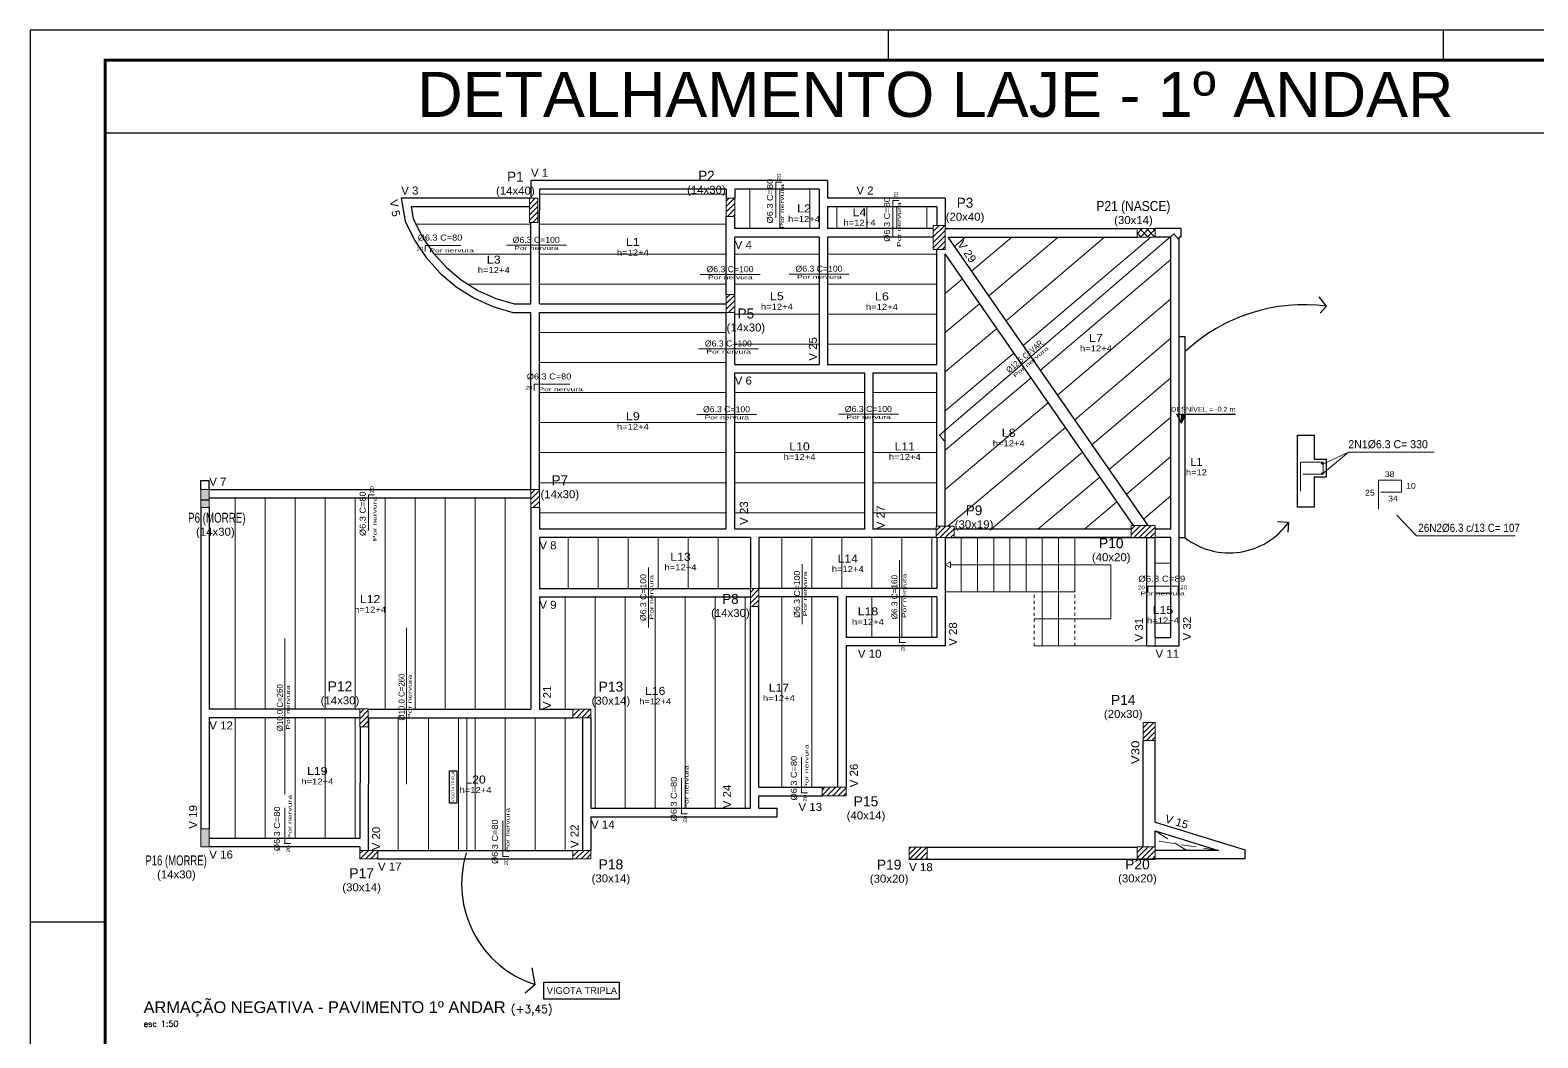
# Model space of a CAD drawing. Header units: millimetres. Extents: x 480 to 1615, y -207 to 251.
# Drawn here: x 770 to 820.3, y -118.7 to -85.1 of the extents above; entities that cross this region are included whole.
import ezdxf
from ezdxf.enums import TextEntityAlignment as Align

# ---------------------------------------------------------------- set-up
doc = ezdxf.new("R2010")
doc.units = ezdxf.units.MM
doc.linetypes.add('CYPE_PUNTO', pattern=[0.075, 0, -0.075])
doc.linetypes.add('TRAZO_HUECO', pattern=[0.75, 0.5, -0.25])
for name, color, linetype, lineweight in [('ARM_LONGITUDINAL_Ø10', 33, 'Continuous', 9), ('ARM_LONGITUDINAL_Ø12_5', 34, 'Continuous', 9), ('ARM_LONGITUDINAL_Ø6_3', 31, 'Continuous', 9), ('ELE_COT_TEXTOS_COMPRIMENTO_PROJETADO', 8, 'Continuous', 0), ('ESC_CONTORNO_DA_ESCADA', 3, 'Continuous', 0), ('ESC_DEGRAU', 2, 'Continuous', 0), ('ESC_GEOMETRIA_APOIO', 2, 'Continuous', 0), ('ESC_LINHA_CENTRAL', 9, 'Continuous', 0), ('ESC_LINHA_DE_INTERRUPCAO_DOS_TRAMOS', 8, 'CYPE_PUNTO', 0), ('ESC_TEXTO_ARMADURA_LONGITUDINAL', 3, 'Continuous', 9), ('LJ_NERV_PRE', 7, 'Continuous', 9), ('LJ_SIMB_ABER', 7, 'Continuous', 9), ('PA_NUM_ALTUR', 7, 'Continuous', 9), ('PILAR_CONCRETO', 2, 'Continuous', 20), ('PILAR_DIM', 4, 'Continuous', 15), ('PILAR_REF', 3, 'Continuous', 15), ('VIG_REF_VIGAS', 3, 'Continuous', 9)]:
    doc.layers.add(name, color=color, linetype=linetype, lineweight=lineweight)
for name, color, linetype in [('ARQ-FOLHA', 7, 'Continuous'), ('ARQ-TEXTO4', 1, 'Continuous'), ('COTA CYPE', 31, 'Continuous')]:
    doc.layers.add(name, color=color, linetype=linetype)
doc.styles.add('CYPETXT', font='arial.ttf', dxfattribs={"height": 0.2})
doc.styles.add('ROMANS', font='romans.shx')
doc.styles.get("Standard").update_dxf_attribs({"font": 'arial.ttf'})
doc.styles.add('TQS_ARIAL', font='arial.ttf')
pattern_1 = [(45, (6.35752, -178.32958), (-0.089802561, 0.089802561), [])]

# ---------------------------------------------------------------- blocks, each defined once
blk = doc.blocks.new('FOLHA A1')
at = {"layer": 'ARQ-FOLHA'}
for p, q in [((841, 0), (0, 0)), ((0, 0), (0, -594)), ((286, -10), (286, 0)), ((471, -10), (471, 0)), ((0, -297), (25, -297))]:
    blk.add_line(p, q, dxfattribs=at)
at = {"layer": 'ARQ-FOLHA', "const_width": 1}
blk.add_lwpolyline([(25, -10), (25, -584), (831, -584), (831, -10), (25, -10)], dxfattribs=at)

msp = doc.modelspace()

# ---------------------------------------------------------------- hatches: boundary and pattern name
h = msp.add_hatch()
h.set_pattern_fill('ANSI31', color=256, scale=0.04)
h.set_pattern_definition(pattern_1)
h.paths.add_polyline_path([(800.834, -101.65), (800.234, -101.65), (800.234, -102.03), (800.834, -102.03)])
h.paths.add_polyline_path([(806.734, -101.63), (806.734, -102.03), (807.534, -102.03), (807.534, -101.63)])
h.paths.add_polyline_path([(800.534, -91.63), (800.134, -91.63), (800.134, -92.43), (800.534, -92.43)])
h.paths.add_polyline_path([(793.524, -90.73), (793.244, -90.73), (793.244, -91.33), (793.524, -91.33)])
h.paths.add_polyline_path([(793.524, -93.93), (793.244, -93.93), (793.244, -94.53), (793.524, -94.53)])
h.paths.add_polyline_path([(786.964, -90.73), (786.684, -90.73), (786.684, -91.53), (786.964, -91.53)])
h = msp.add_hatch()
h.set_pattern_fill('ANGLE', color=256)
h.set_pattern_definition([(0, (11.0764, -177.613), (0, 6.985), [5.08, -1.905]), (90, (11.0764, -177.613), (-6.985, 4e-16), [5.08, -1.905])])
h.paths.add_polyline_path([(776.014, -100.43), (775.734, -100.43), (775.734, -101.03), (776.014, -101.03)])
h.paths.add_polyline_path([(776.014, -111.73), (775.734, -111.73), (775.734, -112.33), (776.014, -112.33)])
h = msp.add_hatch(color=256)
h.dxf.hatch_style = 1
h.paths.add_polyline_path([(776.014, -100.43), (775.734, -100.43), (775.734, -101.03), (776.014, -101.03)])
h.paths.add_polyline_path([(775.734, -112.33), (776.014, -112.33), (776.014, -111.73), (775.734, -111.73)])
h = msp.add_hatch()
h.set_pattern_fill('ANSI31', color=256, scale=0.04)
h.set_pattern_definition(pattern_1)
h.paths.add_polyline_path([(787.014, -100.43), (786.734, -100.43), (786.734, -101.03), (787.014, -101.03)])
h.paths.add_polyline_path([(781.314, -107.74), (781.034, -107.74), (781.034, -108.34), (781.314, -108.34)])
h.paths.add_polyline_path([(781.034, -112.45), (781.034, -112.73), (781.634, -112.73), (781.634, -112.45)])
h.paths.add_polyline_path([(788.734, -112.73), (788.734, -112.45), (788.134, -112.45), (788.134, -112.73)])
h = msp.add_hatch()
h.set_pattern_fill('ANSI31', color=256, scale=0.04)
h.set_pattern_definition(pattern_1)
h.paths.add_polyline_path([(788.134, -107.75), (788.134, -108.03), (788.734, -108.03), (788.734, -107.75)])
h.paths.add_polyline_path([(794.044, -104.33), (794.324, -104.33), (794.324, -103.73), (794.044, -103.73)])
h.paths.add_polyline_path([(797.234, -110.63), (797.234, -110.35), (796.434, -110.35), (796.434, -110.63)])
h.paths.add_polyline_path([(799.334, -112.34), (799.334, -112.74), (799.934, -112.74), (799.934, -112.34)])
h.paths.add_polyline_path([(806.934, -112.33), (806.934, -112.73), (807.534, -112.73), (807.534, -112.33)])
h.paths.add_polyline_path([(807.534, -108.192), (807.134, -108.192), (807.134, -108.792), (807.534, -108.792)])
at = {"layer": 'COTA CYPE'}
h = msp.add_hatch(dxfattribs=at)
h.set_pattern_fill('ANSI37', color=256, scale=0.05)
h.set_pattern_definition([(45, (6.35752, -178.32958), (-0.1122532, 0.1122532), []), (135, (6.35752, -178.32958), (-0.1122532, -0.1122532), [])])
h.paths.add_polyline_path([(806.934, -91.74), (806.934, -92.02), (807.534, -92.02), (807.534, -91.74)])
h = msp.add_hatch(color=256, dxfattribs=at)
h.dxf.hatch_style = 1
h.paths.add_polyline_path([(808.542, -97.949), (808.542, -97.918), (808.408, -97.918), (808.408, -98.218)])

# ---------------------------------------------------------------- linework, layer by layer
for p, q in [((772.545, -88.552), (835.645, -88.552)), ((786.734, -90.14), (786.734, -90.73)), ((793.384, -90.14), (786.734, -90.14)), ((787.014, -90.42), (787.014, -91.13)), ((793.244, -90.42), (787.014, -90.42)), ((793.244, -90.42), (793.244, -90.73)), ((796.614, -90.14), (793.384, -90.14)), ((793.524, -90.42), (793.524, -90.73)), ((796.334, -90.42), (793.524, -90.42)), ((796.334, -90.42), (796.334, -90.87)), ((796.614, -90.14), (796.614, -90.73)), ((786.684, -90.73), (782.411, -90.73)), ((782.411, -90.73), (782.54, -91.495)), ((796.334, -90.87), (796.334, -91.74)), ((800.534, -90.73), (796.614, -90.73)), ((800.534, -90.73), (800.534, -91.63)), ((786.684, -91.01), (782.742, -91.01)), ((782.742, -91.01), (782.809, -91.407)), ((782.809, -91.407), (783.095, -91.988)), ((787.014, -94.25), (787.014, -91.13)), ((793.244, -91.88), (793.244, -91.33)), ((793.524, -91.74), (793.524, -91.33)), ((800.254, -91.01), (796.614, -91.01)), ((796.614, -91.01), (796.614, -91.74)), ((800.254, -91.01), (800.254, -91.63)), ((782.54, -91.495), (782.852, -92.129)), ((786.734, -94.25), (786.734, -91.53)), ((793.244, -93.93), (793.244, -91.88)), ((796.334, -91.74), (793.524, -91.74)), ((800.134, -91.74), (796.614, -91.74)), ((800.534, -91.74), (806.934, -91.74)), ((808.394, -91.74), (807.534, -91.74)), ((808.394, -91.74), (808.394, -92.02)), ((782.852, -92.129), (783.243, -92.706)), ((783.095, -91.988), (783.464, -92.533)), ((796.334, -92.02), (793.524, -92.02)), ((793.524, -93.93), (793.524, -92.02)), ((796.334, -92.02), (796.334, -96.26)), ((796.614, -92.02), (796.614, -96.26)), ((800.134, -92.02), (796.614, -92.02)), ((800.254, -96.26), (800.254, -92.43)), ((800.631, -92.02), (806.934, -92.02)), ((807.297, -101.63), (800.631, -92.02)), ((808.054, -92.02), (807.534, -92.02)), ((808.054, -101.75), (808.054, -92.02)), ((808.334, -95.34), (808.334, -92.02)), ((808.394, -92.02), (808.334, -92.02)), ((783.243, -92.706), (783.709, -93.224)), ((783.464, -92.533), (783.905, -93.022)), ((800.534, -96.4), (800.534, -92.583)), ((806.81, -101.63), (800.534, -92.583)), ((783.709, -93.224), (784.242, -93.673)), ((783.905, -93.022), (784.408, -93.446)), ((784.408, -93.446), (784.965, -93.798)), ((784.242, -93.673), (784.831, -94.045)), ((784.965, -93.798), (785.564, -94.069)), ((784.831, -94.045), (785.466, -94.332)), ((785.466, -94.332), (786.134, -94.53)), ((785.564, -94.069), (786.175, -94.25)), ((786.175, -94.25), (786.734, -94.25)), ((787.014, -94.25), (793.244, -94.25)), ((786.134, -94.53), (786.734, -94.53)), ((786.734, -100.43), (786.734, -94.53)), ((787.014, -100.43), (787.014, -94.53)), ((787.014, -94.53), (793.244, -94.53)), ((793.244, -101.75), (793.244, -94.53)), ((793.524, -96.26), (793.524, -94.53)), ((808.533, -95.341), (808.334, -95.341)), ((808.334, -102.04), (808.334, -95.342)), ((808.533, -102.041), (808.533, -95.341)), ((793.524, -96.26), (796.334, -96.26)), ((796.614, -96.26), (797.984, -96.26)), ((797.984, -96.26), (800.254, -96.26)), ((800.534, -101.65), (800.534, -96.4)), ((793.524, -101.75), (793.524, -96.54)), ((793.524, -96.54), (796.474, -96.54)), ((796.474, -96.54), (797.844, -96.54)), ((797.844, -96.54), (797.844, -101.75)), ((798.124, -96.54), (798.124, -101.75)), ((798.124, -96.54), (800.254, -96.54)), ((800.254, -101.65), (800.254, -96.54)), ((775.734, -100.43), (775.734, -100.132)), ((775.734, -100.132), (776.014, -100.132)), ((776.014, -100.43), (776.014, -100.132)), ((776.014, -100.43), (786.734, -100.43)), ((776.014, -100.71), (786.734, -100.71)), ((775.734, -101.03), (775.734, -111.73)), ((776.014, -101.03), (776.014, -107.75)), ((786.734, -101.03), (786.734, -107.75)), ((787.014, -101.03), (787.014, -101.75)), ((793.244, -101.75), (787.014, -101.75)), ((797.844, -101.75), (793.524, -101.75)), ((800.234, -101.75), (798.124, -101.75)), ((806.734, -101.75), (800.834, -101.75)), ((808.054, -101.75), (807.534, -101.75)), ((787.014, -102.03), (787.014, -103.73)), ((793.384, -102.03), (787.014, -102.03)), ((794.044, -102.03), (793.384, -102.03)), ((794.044, -102.03), (794.044, -103.73)), ((800.234, -102.03), (794.324, -102.03)), ((794.324, -102.03), (794.324, -103.73)), ((800.254, -102.03), (800.254, -103.73)), ((800.534, -102.03), (800.534, -103.87)), ((806.734, -102.03), (800.834, -102.03)), ((807.254, -105.64), (807.254, -102.03)), ((807.534, -105.36), (807.534, -102.03)), ((808.054, -102.03), (807.534, -102.03)), ((808.054, -105.36), (808.054, -102.03)), ((808.533, -102.041), (808.334, -102.041)), ((808.334, -105.64), (808.334, -102.042)), ((787.014, -103.73), (794.044, -103.73)), ((800.254, -103.73), (794.324, -103.73)), ((800.534, -103.87), (800.534, -105.64)), ((787.014, -104.01), (787.014, -107.75)), ((787.014, -104.01), (794.044, -104.01)), ((794.044, -110.49), (794.044, -104.33)), ((796.954, -104.01), (794.324, -104.01)), ((794.324, -110.35), (794.324, -104.33)), ((796.954, -104.01), (796.954, -110.35)), ((800.254, -104.01), (797.234, -104.01)), ((797.234, -104.01), (797.234, -105.36)), ((800.254, -104.01), (800.254, -105.36)), ((800.254, -105.36), (797.234, -105.36)), ((807.534, -105.36), (808.054, -105.36)), ((797.234, -105.64), (797.234, -110.35)), ((800.534, -105.64), (797.234, -105.64)), ((807.254, -105.64), (808.334, -105.64)), ((781.034, -107.75), (776.014, -107.75)), ((781.314, -107.75), (786.734, -107.75)), ((787.014, -107.75), (788.134, -107.75)), ((776.014, -108.03), (776.014, -111.73)), ((781.034, -108.03), (776.014, -108.03)), ((781.044, -108.34), (781.035, -112.05)), ((781.325, -108.03), (781.314, -112.45)), ((781.325, -108.03), (788.134, -108.03)), ((788.454, -108.03), (788.454, -112.45)), ((788.734, -108.03), (788.734, -111.05)), ((807.134, -112.33), (807.134, -108.792)), ((807.534, -111.512), (807.534, -108.792)), ((794.044, -111.05), (794.044, -110.49)), ((794.324, -110.35), (796.434, -110.35)), ((794.324, -110.63), (796.434, -110.63)), ((794.324, -111.05), (794.324, -110.63)), ((788.734, -111.05), (794.044, -111.05)), ((788.734, -111.33), (788.734, -112.45)), ((788.734, -111.33), (794.184, -111.33)), ((794.184, -111.33), (794.934, -111.33)), ((794.324, -111.05), (794.934, -111.05)), ((794.934, -111.33), (794.934, -111.05)), ((807.534, -111.512), (810.537, -112.431)), ((807.534, -112.33), (807.534, -111.805)), ((807.534, -111.805), (809.643, -112.45)), ((781.035, -112.05), (776.014, -112.05)), ((781.034, -112.33), (776.014, -112.33)), ((781.034, -112.33), (781.034, -112.45)), ((781.634, -112.45), (788.134, -112.45)), ((806.934, -112.35), (799.934, -112.35)), ((809.643, -112.45), (807.534, -112.45)), ((810.534, -112.73), (810.537, -112.431)), ((781.634, -112.73), (788.134, -112.73)), ((799.334, -112.75), (799.334, -112.74)), ((807.534, -112.75), (799.334, -112.75)), ((807.534, -112.75), (807.534, -112.73)), ((810.534, -112.73), (807.534, -112.73))]:
    msp.add_line(p, q)
msp.add_lwpolyline([(812.833, -100.023), (812.833, -101.023), (812.273, -101.023), (812.273, -98.623), (812.833, -98.623), (812.833, -99.423), (813.233, -99.423), (813.233, -100.023)], close=True)
msp.add_lwpolyline([(812.833, -98.623), (812.833, -99.423)])
at = {"layer": 'ARM_LONGITUDINAL_Ø10'}
for p, q in [((778.529, -110.594), (778.529, -105.394)), ((782.584, -110.24), (782.584, -105.04))]:
    msp.add_line(p, q, dxfattribs=at)
at = {"layer": 'ARM_LONGITUDINAL_Ø12_5'}
msp.add_lwpolyline([(800.5, -98.808), (800.343, -98.624), (808.158, -91.911), (808.315, -92.094)], dxfattribs=at)
at = {"layer": 'ARM_LONGITUDINAL_Ø6_3'}
for p, q in [((785.914, -92.291), (787.913, -92.291)), ((792.373, -93.267), (794.372, -93.267)), ((795.338, -93.252), (797.338, -93.252)), ((792.317, -95.743), (794.316, -95.743)), ((792.256, -97.932), (794.255, -97.932)), ((796.983, -97.924), (798.982, -97.924)), ((795.775, -104.914), (795.775, -102.915)), ((790.652, -105.023), (790.652, -103.024)), ((807.285, -103.644), (808.299, -103.644)), ((807.285, -103.644), (807.285, -103.844)), ((808.299, -103.644), (808.299, -103.844))]:
    msp.add_line(p, q, dxfattribs=at)
for points in [[(795.095, -90.196), (794.895, -90.196), (794.895, -91.383)], [(798.994, -90.806), (798.794, -90.806), (798.794, -91.993)], [(783.212, -92.499), (783.212, -92.299), (784.399, -92.299)], [(786.845, -97.126), (786.845, -96.926), (788.032, -96.926)], [(812.373, -100.484), (812.373, -99.523), (813.133, -99.523), (813.133, -99.923), (812.454, -99.923)], [(814.978, -101.082), (814.978, -100.121), (815.738, -100.121), (815.738, -100.521), (815.058, -100.521)], [(781.524, -100.609), (781.324, -100.609), (781.324, -101.795)], [(799.214, -105.524), (799.014, -105.524), (799.014, -102.781)], [(795.954, -110.537), (795.754, -110.537), (795.754, -109.35)], [(791.955, -111.232), (791.755, -111.232), (791.755, -110.045)], [(778.732, -112.223), (778.532, -112.223), (778.532, -111.037)], [(785.993, -112.654), (785.793, -112.654), (785.793, -111.467)]]:
    msp.add_lwpolyline(points, dxfattribs=at)
at = {"layer": 'COTA CYPE'}
for p, q in [((813.244, -94.318), (813.001, -94.007)), ((813.244, -94.318), (813.038, -94.55)), ((808.408, -98.218), (808.258, -97.918)), ((808.258, -97.918), (810.207, -97.918)), ((808.408, -98.218), (808.558, -97.918)), ((808.408, -98.218), (808.408, -97.918)), ((811.973, -101.527), (811.608, -101.507)), ((811.973, -101.527), (811.956, -101.851)), ((786.872, -116.923), (786.776, -116.358)), ((786.872, -116.923), (786.536, -117.208))]:
    msp.add_line(p, q, dxfattribs=at)
for points in [[(784.015, -110.879), (784.015, -109.799), (784.259, -109.799), (784.259, -110.879)], [(787.168, -116.842), (789.676, -116.842), (789.676, -117.407), (787.168, -117.407)]]:
    msp.add_lwpolyline(points, close=True, dxfattribs=at)
for centre in [(813.103, -99.553), (813.108, -99.899)]:
    msp.add_circle(centre, 0.024, dxfattribs=at)
for centre, radius, start, end in [((812.513, -100.131), 5.859, 82.8312, 132.7847), ((810.005, -100.124), 2.417, 232.4908, 324.5097), ((787.939, -113.572), 3.517, 162.8995, 252.3357)]:
    msp.add_arc(centre, radius, start, end, dxfattribs=at)
at = {"layer": 'ELE_COT_TEXTOS_COMPRIMENTO_PROJETADO'}
for p, q in [((813.972, -99.191), (813.103, -99.593)), ((813.972, -99.191), (813.108, -99.902)), ((813.972, -99.191), (816.834, -99.191)), ((816.24, -101.976), (815.59, -101.282)), ((816.24, -101.976), (819.531, -101.976))]:
    msp.add_line(p, q, dxfattribs=at)
at = {"layer": 'ESC_CONTORNO_DA_ESCADA'}
for p, q in [((804.854, -103.834), (800.534, -103.834)), ((803.504, -103.834), (804.854, -103.834)), ((803.504, -105.634), (804.854, -105.634))]:
    msp.add_line(p, q, dxfattribs=at)
for points in [[(807.254, -102.034), (804.854, -102.034), (800.534, -102.034)], [(807.534, -103.834), (807.534, -102.034), (807.254, -102.034)], [(804.854, -105.634), (807.254, -105.634), (807.534, -105.634), (807.534, -103.834)]]:
    msp.add_lwpolyline(points, dxfattribs=at)
at = {"layer": 'ESC_DEGRAU', "linetype": 'CYPE_PUNTO'}
for p, q in [((800.534, -102.034), (800.534, -103.834)), ((804.854, -105.634), (804.854, -103.834))]:
    msp.add_line(p, q, dxfattribs=at)
at = {"layer": 'ESC_DEGRAU'}
for p, q in [((801.074, -102.034), (801.074, -103.834)), ((801.614, -102.034), (801.614, -103.834)), ((802.154, -102.034), (802.154, -103.834)), ((802.694, -102.034), (802.694, -103.834)), ((803.234, -102.034), (803.234, -103.834)), ((803.774, -102.034), (803.774, -103.834)), ((804.314, -102.034), (804.314, -103.834)), ((804.854, -102.034), (804.854, -103.834)), ((803.774, -105.634), (803.774, -103.834)), ((804.314, -105.634), (804.314, -103.834))]:
    msp.add_line(p, q, dxfattribs=at)
at = {"layer": 'ESC_GEOMETRIA_APOIO'}
for p, q in [((807.254, -103.834), (807.254, -102.034)), ((807.254, -105.634), (807.254, -103.834))]:
    msp.add_line(p, q, dxfattribs=at)
at = {"layer": 'ESC_LINHA_CENTRAL'}
msp.add_lwpolyline([(800.714, -103.024), (800.534, -102.934), (800.714, -102.844), (800.714, -103.024)], close=True, dxfattribs=at)
msp.add_lwpolyline([(803.504, -104.734), (804.854, -104.734), (806.054, -104.734), (806.054, -103.834), (806.054, -102.934), (804.854, -102.934), (800.714, -102.934)], dxfattribs=at)
at = {"layer": 'ESC_LINHA_DE_INTERRUPCAO_DOS_TRAMOS'}
msp.add_line((803.504, -105.634), (803.504, -103.834), dxfattribs=at)
at = {"layer": 'LJ_NERV_PRE'}
for p, q in [((794.032, -91.74), (794.032, -90.42)), ((795.032, -91.74), (795.032, -90.42)), ((796.032, -91.74), (796.032, -90.42)), ((787.014, -90.586), (793.244, -90.586)), ((796.93, -91.74), (796.93, -91.01)), ((797.93, -91.74), (797.93, -91.01)), ((798.93, -91.74), (798.93, -91.01)), ((799.93, -91.74), (799.93, -91.01)), ((782.897, -91.586), (786.734, -91.586)), ((787.014, -91.586), (793.244, -91.586)), ((800.846, -92.331), (801.212, -92.02)), ((801.419, -93.157), (802.756, -92.02)), ((801.992, -93.982), (804.3, -92.02)), ((802.564, -94.808), (805.844, -92.02)), ((803.137, -95.633), (807.388, -92.02)), ((783.512, -92.586), (786.734, -92.586)), ((787.014, -92.586), (793.244, -92.586)), ((793.524, -92.586), (796.334, -92.586)), ((796.614, -92.586), (800.254, -92.586)), ((803.71, -96.459), (808.054, -92.766)), ((800.534, -93.897), (801.11, -93.414)), ((784.629, -93.586), (786.734, -93.586)), ((787.014, -93.586), (793.244, -93.586)), ((793.524, -93.586), (796.334, -93.586)), ((796.614, -93.586), (800.254, -93.586)), ((800.534, -95.203), (801.683, -94.239)), ((804.283, -97.285), (808.054, -94.079)), ((793.524, -94.586), (796.334, -94.586)), ((796.614, -94.586), (800.254, -94.586)), ((787.014, -95.202), (793.244, -95.202)), ((800.534, -96.508), (802.255, -95.064)), ((804.855, -98.11), (808.054, -95.391)), ((793.524, -95.586), (796.334, -95.586)), ((796.614, -95.586), (800.254, -95.586)), ((800.534, -97.814), (802.828, -95.889)), ((787.014, -96.202), (793.244, -96.202)), ((800.534, -99.119), (803.4, -96.714)), ((805.428, -98.936), (808.054, -96.704)), ((787.014, -97.202), (793.244, -97.202)), ((793.524, -97.202), (797.844, -97.202)), ((798.124, -97.202), (800.254, -97.202)), ((800.534, -100.425), (803.972, -97.539)), ((787.014, -98.202), (793.244, -98.202)), ((793.524, -98.202), (797.844, -98.202)), ((798.124, -98.202), (800.254, -98.202)), ((800.63, -101.65), (804.545, -98.364)), ((806.001, -99.762), (808.054, -98.016)), ((787.014, -99.202), (793.244, -99.202)), ((793.524, -99.202), (797.844, -99.202)), ((798.124, -99.202), (800.254, -99.202)), ((802.066, -101.75), (805.117, -99.189)), ((806.574, -100.587), (808.054, -99.329)), ((787.014, -100.202), (793.244, -100.202)), ((793.524, -100.202), (797.844, -100.202)), ((798.124, -100.202), (800.254, -100.202)), ((803.622, -101.75), (805.69, -100.015)), ((776.874, -107.75), (776.874, -100.71)), ((777.874, -107.75), (777.874, -100.71)), ((778.874, -107.75), (778.874, -100.71)), ((779.874, -107.75), (779.874, -100.71)), ((780.874, -107.75), (780.874, -100.71)), ((781.874, -107.75), (781.874, -100.71)), ((782.874, -107.75), (782.874, -100.71)), ((783.874, -107.75), (783.874, -100.71)), ((784.874, -107.75), (784.874, -100.71)), ((785.874, -107.75), (785.874, -100.71)), ((805.177, -101.75), (806.262, -100.84)), ((807.146, -101.413), (808.054, -100.641)), ((787.014, -101.202), (793.244, -101.202)), ((793.524, -101.202), (797.844, -101.202)), ((798.124, -101.202), (800.254, -101.202)), ((787.976, -103.73), (787.976, -102.03)), ((788.976, -103.73), (788.976, -102.03)), ((789.976, -103.73), (789.976, -102.03)), ((790.976, -103.73), (790.976, -102.03)), ((791.976, -103.73), (791.976, -102.03)), ((792.976, -103.73), (792.976, -102.03)), ((795.094, -103.73), (795.094, -102.03)), ((796.094, -103.73), (796.094, -102.03)), ((797.094, -103.73), (797.094, -102.03)), ((798.094, -103.73), (798.094, -102.03)), ((799.094, -103.73), (799.094, -102.03)), ((800.094, -103.73), (800.094, -102.03)), ((807.534, -102.88), (808.054, -102.88)), ((807.534, -103.88), (808.054, -103.88)), ((787.874, -107.75), (787.874, -104.01)), ((788.874, -111.05), (788.874, -104.01)), ((789.874, -111.05), (789.874, -104.01)), ((790.874, -111.05), (790.874, -104.01)), ((791.874, -111.05), (791.874, -104.01)), ((792.874, -111.05), (792.874, -104.01)), ((793.874, -111.05), (793.874, -104.01)), ((795.094, -110.35), (795.094, -104.01)), ((796.094, -110.35), (796.094, -104.01)), ((798.094, -105.36), (798.094, -104.01)), ((799.094, -105.36), (799.094, -104.01)), ((800.094, -105.36), (800.094, -104.01)), ((807.534, -104.88), (808.054, -104.88)), ((776.874, -112.05), (776.874, -108.03)), ((777.874, -112.05), (777.874, -108.03)), ((778.874, -112.05), (778.874, -108.03)), ((779.874, -112.05), (779.874, -108.03)), ((780.874, -112.05), (780.874, -108.03)), ((782.314, -112.45), (782.314, -108.03)), ((783.314, -112.45), (783.314, -108.03)), ((784.314, -112.45), (784.314, -108.03)), ((784.594, -112.45), (784.594, -108.03)), ((784.874, -108.03), (784.874, -112.45)), ((785.874, -112.45), (785.874, -108.03)), ((786.874, -112.45), (786.874, -108.03)), ((787.874, -112.45), (787.874, -108.03))]:
    msp.add_line(p, q, dxfattribs=at)
at = {"layer": 'LJ_SIMB_ABER', "linetype": 'TRAZO_HUECO'}
for p, q in [((807.534, -112.45), (807.534, -111.805)), ((807.534, -111.805), (808.588, -112.45)), ((809.643, -112.45), (807.534, -112.127))]:
    msp.add_line(p, q, dxfattribs=at)
at = {"layer": 'PILAR_CONCRETO'}
for points in [[(786.684, -91.53), (786.964, -91.53), (786.964, -90.73), (786.684, -90.73), (786.684, -91.53)], [(793.244, -91.33), (793.524, -91.33), (793.524, -90.73), (793.244, -90.73), (793.244, -91.33)], [(800.134, -92.43), (800.534, -92.43), (800.534, -91.63), (800.134, -91.63), (800.134, -92.43)], [(806.934, -92.02), (807.534, -92.02), (807.534, -91.74), (806.934, -91.74), (806.934, -92.02)], [(793.244, -94.53), (793.524, -94.53), (793.524, -93.93), (793.244, -93.93), (793.244, -94.53)], [(775.734, -101.03), (776.014, -101.03), (776.014, -100.43), (775.734, -100.43), (775.734, -101.03)], [(786.734, -101.03), (787.014, -101.03), (787.014, -100.43), (786.734, -100.43), (786.734, -101.03)], [(800.234, -102.03), (800.834, -102.03), (800.834, -101.65), (800.234, -101.65), (800.234, -102.03)], [(806.734, -102.03), (807.534, -102.03), (807.534, -101.63), (806.734, -101.63), (806.734, -102.03)], [(794.044, -104.33), (794.324, -104.33), (794.324, -103.73), (794.044, -103.73), (794.044, -104.33)], [(781.034, -108.34), (781.314, -108.34), (781.314, -107.74), (781.034, -107.74), (781.034, -108.34)], [(788.134, -108.03), (788.734, -108.03), (788.734, -107.75), (788.134, -107.75), (788.134, -108.03)], [(807.134, -108.792), (807.534, -108.792), (807.534, -108.192), (807.134, -108.192), (807.134, -108.792)], [(796.434, -110.63), (797.234, -110.63), (797.234, -110.35), (796.434, -110.35), (796.434, -110.63)], [(775.734, -112.33), (776.014, -112.33), (776.014, -111.73), (775.734, -111.73), (775.734, -112.33)], [(781.034, -112.73), (781.634, -112.73), (781.634, -112.45), (781.034, -112.45), (781.034, -112.73)], [(788.134, -112.73), (788.734, -112.73), (788.734, -112.45), (788.134, -112.45), (788.134, -112.73)], [(799.334, -112.74), (799.934, -112.74), (799.934, -112.34), (799.334, -112.34), (799.334, -112.74)], [(806.934, -112.73), (807.534, -112.73), (807.534, -112.33), (806.934, -112.33), (806.934, -112.73)]]:
    msp.add_lwpolyline(points, close=True, dxfattribs=at)

# ---------------------------------------------------------------- block references
at = {"layer": 'ARQ-FOLHA', "xscale": 0.1, "yscale": 0.1, "zscale": 0.1}
msp.add_blockref('FOLHA A1', (770.045, -85.128), dxfattribs=at)

# ---------------------------------------------------------------- texts
at = {"style": 'CYPETXT'}
for s, height, rotation, width, p, p2 in [('20', 0.126, 89.4087, 1.170401, (795.063, -90.137), (795.066, -89.908)), ('%%C6.3 C=80', 0.2, 90, 1.09235, (794.797, -91.566), (794.797, -90.081)), ('Por nervura', 0.126, 90, 1.61123, (795.163, -91.74), (795.163, -90.258)), ('%%C6.3 C=80', 0.2, 90, 1.09235, (798.697, -92.176), (798.697, -90.692)), ('20', 0.126, 89.4087, 1.170401, (798.963, -90.747), (798.965, -90.518)), ('Por nervura', 0.126, 90, 1.61123, (799.062, -92.35), (799.062, -90.869)), ('20', 0.126, 359.4087, 1.170401, (782.919, -92.476), (783.148, -92.478)), ('%%C12.5 C=VAR.', 0.2, 40.46, 0.844421, (802.677, -96.561), (803.869, -95.544)), ('Por nervura', 0.126, 40.46, 1.61123, (802.869, -96.707), (803.996, -95.745)), ('20', 0.126, 359.4087, 1.170401, (786.551, -97.102), (786.781, -97.105)), ('20', 0.126, 89.4087, 1.170401, (781.492, -100.549), (781.495, -100.32)), ('%%C6.3 C=80', 0.2, 90, 1.09235, (781.226, -101.979), (781.226, -100.494)), ('Por nervura', 0.126, 90, 1.61123, (781.592, -102.153), (781.592, -100.671)), ('%%C6.3 C=100', 0.2, 90, 1.034741, (790.575, -104.812), (790.575, -103.245)), ('Por nervura', 0.126, 90, 1.61123, (790.81, -104.761), (790.81, -103.279)), ('%%C6.3 C=100', 0.2, 90, 1.034741, (795.698, -104.703), (795.698, -103.136)), ('Por nervura', 0.126, 90, 1.61123, (795.933, -104.652), (795.933, -103.17)), ('%%C6.3 C=160', 0.2, 90, 0.980272, (798.946, -104.757), (798.946, -103.273)), ('Por nervura', 0.126, 90, 1.61123, (799.242, -104.71), (799.242, -103.228)), ('20', 0.126, 359.4087, 1.170401, (806.959, -103.756), (807.188, -103.759)), ('20', 0.126, 359.4087, 1.170401, (808.366, -103.751), (808.596, -103.753)), ('20', 0.126, 89.4087, 1.170401, (799.19, -105.818), (799.193, -105.588)), ('%%C10.0 C=260', 0.2, 90, 0.938452, (778.466, -108.481), (778.466, -106.914)), ('Por nervura', 0.126, 90, 1.61123, (778.702, -108.429), (778.702, -106.948)), ('%%C10.0 C=260', 0.2, 90, 0.938452, (782.521, -108.127), (782.521, -106.56)), ('Por nervura', 0.126, 90, 1.61123, (782.757, -108.076), (782.757, -106.594)), ('Por nervura', 0.126, 90, 1.61123, (795.982, -110.4), (795.982, -108.918)), ('%%C6.3 C=80', 0.2, 90, 1.09235, (795.592, -110.788), (795.592, -109.303)), ('%%C6.3 C=80', 0.2, 90, 1.09235, (791.593, -111.483), (791.593, -109.998)), ('Por nervura', 0.126, 90, 1.61123, (791.984, -111.095), (791.984, -109.614)), ('%%C6.3 C=80', 0.2, 90, 1.09235, (778.37, -112.475), (778.37, -110.99)), ('Por nervura', 0.126, 90, 1.61123, (778.76, -112.087), (778.76, -110.605)), ('20', 0.126, 89.4087, 1.170401, (795.93, -110.83), (795.933, -110.601)), ('%%C6.3 C=80', 0.2, 90, 1.09235, (785.631, -112.905), (785.631, -111.42)), ('Por nervura', 0.126, 90, 1.61123, (786.022, -112.517), (786.022, -111.035)), ('20', 0.126, 89.4087, 1.170401, (791.932, -111.525), (791.934, -111.296)), ('20', 0.126, 89.4087, 1.170401, (778.708, -112.517), (778.711, -112.288)), ('20', 0.126, 89.4087, 1.170401, (785.97, -112.947), (785.972, -112.718))]:
    msp.add_text(s, height=height, rotation=rotation, dxfattribs=dict(at, width=width)).set_placement(p, p2, align=Align.FIT)
for s, height, width, p, p2 in [('%%C6.3 C=80', 0.2, 1.09235, (782.961, -92.137), (784.446, -92.137)), ('Por nervura', 0.126, 1.61123, (783.349, -92.527), (784.83, -92.527)), ('%%C6.3 C=100', 0.2, 1.034741, (786.125, -92.213), (787.692, -92.213)), ('Por nervura', 0.126, 1.61123, (786.176, -92.449), (787.658, -92.449)), ('%%C6.3 C=100', 0.2, 1.034741, (792.584, -93.19), (794.151, -93.19)), ('Por nervura', 0.126, 1.61123, (792.635, -93.425), (794.117, -93.425)), ('%%C6.3 C=100', 0.2, 1.034741, (795.549, -93.175), (797.116, -93.175)), ('Por nervura', 0.126, 1.61123, (795.601, -93.41), (797.082, -93.41)), ('%%C6.3 C=100', 0.2, 1.034741, (792.528, -95.665), (794.095, -95.665)), ('Por nervura', 0.126, 1.61123, (792.579, -95.901), (794.061, -95.901)), ('%%C6.3 C=80', 0.2, 1.09235, (786.594, -96.764), (788.078, -96.764)), ('Por nervura', 0.126, 1.61123, (786.982, -97.154), (788.463, -97.154)), ('%%C6.3 C=100', 0.2, 1.034741, (792.467, -97.855), (794.034, -97.855)), ('Por nervura', 0.126, 1.61123, (792.518, -98.09), (794, -98.09)), ('%%C6.3 C=100', 0.2, 1.034741, (797.194, -97.847), (798.761, -97.847)), ('Por nervura', 0.126, 1.61123, (797.245, -98.082), (798.727, -98.082)), ('38', 0.1905, 1.081159, (815.188, -100.012), (815.508, -100.012)), ('25', 0.1905, 1.081159, (814.531, -100.63), (814.851, -100.63)), ('10', 0.1905, 1.081159, (815.898, -100.401), (816.218, -100.401)), ('34', 0.1905, 1.081159, (815.299, -100.826), (815.619, -100.826)), ('%%C6.3 C=89', 0.2, 1.153047, (806.972, -103.502), (808.539, -103.502)), ('Por nervura', 0.126, 1.61123, (807.041, -103.956), (808.522, -103.956))]:
    msp.add_text(s, height=height, dxfattribs=dict(at, width=width)).set_placement(p, p2, align=Align.FIT)
at = {"insert": (782.945, -86.518), "char_height": 1.5, "attachment_point": 1, "style": 'TQS_ARIAL'}
msp.add_mtext_dynamic_manual_height_columns('DETALHAMENTO LAJE - 1º ANDAR', width=72.2611, gutter_width=12.5, heights=[0], dxfattribs=at)
at = {"layer": 'ARQ-TEXTO4', "insert": (773.825, -117.478), "char_height": 0.195, "width": 16.20227, "attachment_point": 1, "style": 'ROMANS'}
msp.add_mtext('{\\fArial|b0|i0|c0|p34;\\H2x;\\C4;ARMAÇÃO NEGATIVA - PAVIMENTO 1º ANDAR\\Fromans|c0;\\H0.6666x; (+3,45)\\P\\H0.7501x;\\C2;esc 1:50}', dxfattribs=at)
at = {"layer": 'COTA CYPE', "style": 'CYPETXT', "width": 1.058043}
msp.add_text('DESNÍVEL = -0.2 m', height=0.16331, dxfattribs=at).set_placement((808.063, -97.839), (810.216, -97.839), align=Align.FIT)
at = {"layer": 'COTA CYPE', "insert": (784.087, -110.839), "char_height": 0.09545, "attachment_point": 1, "rotation": 90}
msp.add_mtext_dynamic_manual_height_columns('VIGOTA TRIPLA', width=3.06913, gutter_width=3.409, heights=[0.187], dxfattribs=at)
at = {"layer": 'COTA CYPE', "insert": (787.261, -117.008), "char_height": 0.2217, "attachment_point": 1}
msp.add_mtext_dynamic_manual_height_columns('VIGOTA TRIPLA', width=7.12866, gutter_width=7.918, heights=[0.434], dxfattribs=at)
at = {"layer": 'ESC_TEXTO_ARMADURA_LONGITUDINAL', "style": 'CYPETXT'}
for s, width, p, p2 in [('2N1%%C6.3 C= 330 ', 0.931711, (813.972, -99.056), (816.719, -99.056)), ('26N2%%C6.3 c/13 C= 107 ', 0.874425, (816.303, -101.841), (819.781, -101.841))]:
    msp.add_text(s, height=0.27027, dxfattribs=dict(at, width=width)).set_placement(p, p2, align=Align.FIT)
at = {"layer": 'PA_NUM_ALTUR', "style": 'CYPETXT'}
for s, height, width, p, p2 in [('L2', 0.2667, 1.119772, (795.602, -91.201), (796.066, -91.201)), ('h=12+4', 0.2, 1.123554, (795.301, -91.518), (796.366, -91.518)), ('h=12+4', 0.2, 1.123554, (797.149, -91.643), (798.214, -91.643)), ('L4', 0.2667, 1.119772, (797.449, -91.326), (797.913, -91.326)), ('h=12+4', 0.2, 1.123554, (789.597, -92.635), (790.662, -92.635)), ('L1', 0.2667, 1.119772, (789.897, -92.318), (790.361, -92.318)), ('L3', 0.2667, 1.119772, (785.26, -92.904), (785.724, -92.904)), ('h=12+4', 0.2, 1.123554, (784.96, -93.221), (786.025, -93.221)), ('L5', 0.2667, 1.119772, (794.697, -94.123), (795.161, -94.123)), ('L6', 0.2667, 1.119772, (798.196, -94.13), (798.66, -94.13)), ('h=12+4', 0.2, 1.123554, (794.397, -94.44), (795.462, -94.44)), ('h=12+4', 0.2, 1.123554, (797.896, -94.446), (798.961, -94.446)), ('L7', 0.2667, 1.119772, (805.328, -95.513), (805.792, -95.513)), ('h=12+4', 0.2, 1.123554, (805.027, -95.83), (806.092, -95.83)), ('L9', 0.2667, 1.119772, (789.897, -98.123), (790.361, -98.123)), ('h=12+4', 0.2, 1.123554, (789.597, -98.44), (790.662, -98.44)), ('L8', 0.2667, 1.119772, (802.422, -98.673), (802.886, -98.673)), ('L10', 0.2667, 1.09403, (795.344, -99.128), (796.024, -99.128)), ('L11', 0.2667, 1.09403, (798.849, -99.128), (799.529, -99.128)), ('h=12+4', 0.2, 1.123554, (802.121, -98.99), (803.186, -98.99)), ('h=12+4', 0.2, 1.123554, (795.152, -99.445), (796.217, -99.445)), ('h=12+4', 0.2, 1.123554, (798.656, -99.445), (799.721, -99.445)), ('L1', 0.2667, 0.974974, (808.706, -99.644), (809.11, -99.644)), ('h=12', 0.2, 1.110702, (808.558, -99.96), (809.257, -99.96)), ('h=12+4', 0.2, 1.123554, (791.184, -103.122), (792.249, -103.122)), ('L13', 0.2667, 1.09403, (791.377, -102.805), (792.057, -102.805)), ('h=12+4', 0.2, 1.123554, (796.757, -103.18), (797.822, -103.18)), ('L14', 0.2667, 1.09403, (796.949, -102.863), (797.629, -102.863)), ('L12', 0.2667, 1.09403, (781.034, -104.213), (781.714, -104.213)), ('h=12+4', 0.2, 1.123554, (780.842, -104.53), (781.907, -104.53)), ('L18', 0.2667, 1.09403, (797.624, -104.622), (798.304, -104.622)), ('L15', 0.2667, 1.09403, (807.454, -104.575), (808.134, -104.575)), ('h=12+4', 0.2, 1.123554, (797.432, -104.939), (798.497, -104.939)), ('h=12+4', 0.2, 1.123554, (807.262, -104.892), (808.327, -104.892)), ('L16', 0.2667, 1.09403, (790.533, -107.271), (791.213, -107.271)), ('L17', 0.2667, 1.09403, (794.656, -107.163), (795.336, -107.163)), ('h=12+4', 0.2, 1.123554, (790.341, -107.588), (791.406, -107.588)), ('h=12+4', 0.2, 1.123554, (794.463, -107.48), (795.528, -107.48)), ('L19', 0.2667, 1.09403, (779.275, -109.939), (779.955, -109.939)), ('L20', 0.2667, 1.09403, (784.547, -110.224), (785.227, -110.224)), ('h=12+4', 0.2, 1.123554, (779.082, -110.256), (780.147, -110.256)), ('h=12+4', 0.2, 1.123554, (784.354, -110.541), (785.419, -110.541))]:
    msp.add_text(s, height=height, dxfattribs=dict(at, width=width)).set_placement(p, p2, align=Align.FIT)
at = {"layer": 'PILAR_DIM', "lineweight": 15, "style": 'CYPETXT', "width": 1.019698}
for s, p, p2 in [('(14x40)', (785.57, -90.609), (786.858, -90.609)), ('(14x30)', (791.936, -90.577), (793.224, -90.577)), ('(20x40)', (800.554, -91.477), (801.842, -91.477)), ('(30x14)', (806.168, -91.587), (807.456, -91.587)), ('(14x30)', (793.251, -95.166), (794.539, -95.166)), ('(14x30)', (787.051, -100.72), (788.339, -100.72)), ('(30x19)', (800.854, -101.723), (802.142, -101.723)), ('(14x30)', (775.573, -101.97), (776.861, -101.97)), ('(40x20)', (805.426, -102.817), (806.714, -102.817)), ('(14x30)', (792.736, -104.674), (794.024, -104.674)), ('(14x30)', (779.726, -107.587), (781.014, -107.587)), ('(30x14)', (788.754, -107.597), (790.042, -107.597)), ('(20x30)', (805.826, -108.039), (807.114, -108.039)), ('(40x14)', (797.254, -111.417), (798.542, -111.417)), ('(14x30)', (774.274, -113.385), (775.562, -113.385)), ('(30x14)', (780.447, -113.813), (781.735, -113.813)), ('(30x14)', (788.754, -113.517), (790.042, -113.517)), ('(30x20)', (798.026, -113.527), (799.314, -113.527)), ('(30x20)', (806.3, -113.517), (807.588, -113.517))]:
    msp.add_text(s, height=0.2667, dxfattribs=at).set_placement(p, p2, align=Align.FIT)
at = {"layer": 'PILAR_REF', "style": 'CYPETXT'}
for s, height, width, p, p2 in [('P1', 0.3333, 0.965629, (785.939, -90.176), (786.489, -90.176)), ('P2', 0.3333, 0.965629, (792.305, -90.143), (792.855, -90.143)), ('P3', 0.3333, 0.965629, (800.923, -91.043), (801.473, -91.043)), ('P21 (NASCE)', 0.33333, 0.857984, (805.577, -91.153), (808.042, -91.153)), ('P5', 0.3333, 0.965629, (793.62, -94.733), (794.17, -94.733)), ('P7', 0.3333, 0.965629, (787.42, -100.287), (787.97, -100.287)), ('P9', 0.3333, 0.965629, (801.223, -101.29), (801.773, -101.29)), ('P6 (MORRE)', 0.3333, 0.69724, (775.309, -101.537), (777.221, -101.537)), ('P10', 0.3333, 0.989671, (805.66, -102.383), (806.48, -102.383)), ('P8', 0.3333, 0.965629, (793.105, -104.241), (793.655, -104.241)), ('P12', 0.3333, 0.989671, (779.96, -107.153), (780.78, -107.153)), ('P13', 0.3333, 0.989671, (788.988, -107.163), (789.808, -107.163)), ('P14', 0.3333, 0.989671, (806.06, -107.605), (806.88, -107.605)), ('P15', 0.3333, 0.989671, (797.488, -110.983), (798.308, -110.983)), ('P16 (MORRE)', 0.33333, 0.681559, (773.885, -112.952), (775.931, -112.952)), ('P18', 0.3333, 0.989671, (788.988, -113.083), (789.808, -113.083)), ('P19', 0.3333, 0.989671, (798.26, -113.093), (799.08, -113.093)), ('P20', 0.3333, 0.989671, (806.534, -113.083), (807.354, -113.083)), ('P17', 0.3333, 0.989671, (780.681, -113.379), (781.501, -113.379))]:
    msp.add_text(s, height=height, dxfattribs=dict(at, width=width)).set_placement(p, p2, align=Align.FIT)
at = {"layer": 'VIG_REF_VIGAS', "style": 'CYPETXT'}
for s, width, p, p2 in [('V 1', 1.022957, (786.734, -90.013), (787.306, -90.013)), ('V 3', 1.022957, (782.411, -90.603), (782.983, -90.603)), ('V 2', 1.022957, (797.578, -90.603), (798.15, -90.603)), ('V 4', 1.022957, (793.524, -92.413), (794.096, -92.413)), ('V 6', 1.022957, (793.524, -96.933), (794.096, -96.933)), ('V 7', 1.022957, (776.014, -100.303), (776.586, -100.303)), ('V 8', 1.022957, (787.014, -102.423), (787.586, -102.423)), ('V 9', 1.022957, (787.014, -104.403), (787.586, -104.403)), ('V 10', 1.028253, (797.626, -106.032), (798.414, -106.032)), ('V 11', 1.028253, (807.546, -106.033), (808.334, -106.033)), ('V 12', 1.028253, (776.014, -108.423), (776.802, -108.423)), ('V 13', 1.028253, (795.646, -111.138), (796.434, -111.138)), ('V 14', 1.028253, (788.734, -111.723), (789.522, -111.723)), ('V 16', 1.028253, (776.014, -112.723), (776.802, -112.723)), ('V 17', 1.028253, (781.634, -113.123), (782.422, -113.123)), ('V 18', 1.028253, (799.334, -113.143), (800.122, -113.143))]:
    msp.add_text(s, height=0.2667, dxfattribs=dict(at, width=width)).set_placement(p, p2, align=Align.FIT)
for s, rotation, width, p, p2 in [('V 5', 279.5848, 1.022957, (782.023, -90.796), (782.118, -91.36)), ('V 29', 304.7498, 1.028253, (800.928, -92.258), (801.378, -92.906)), ('V 25', 90, 1.028253, (796.262, -96.138), (796.262, -95.35)), ('V 23', 90, 1.028253, (793.962, -101.612), (793.962, -100.824)), ('V 27', 90, 1.028253, (798.517, -101.75), (798.517, -100.962)), ('V 28', 90, 1.028253, (800.927, -105.64), (800.927, -104.852)), ('V 31', 90, 1.028253, (807.127, -105.494), (807.127, -104.706)), ('V 32', 90, 1.028253, (808.727, -105.458), (808.727, -104.67)), ('V 21', 90, 1.028253, (787.407, -107.75), (787.407, -106.962)), ('V30', 90, 1.188812, (807.007, -109.58), (807.007, -108.792)), ('V 26', 90, 1.028253, (797.627, -110.35), (797.627, -109.562)), ('V 24', 90, 1.028253, (793.401, -111.05), (793.401, -110.262)), ('V 19', 90, 1.028253, (775.607, -111.73), (775.607, -110.942)), ('V 15', 342.9819, 1.028253, (807.839, -111.506), (808.593, -111.737)), ('V 20', 89.8601, 1.028253, (781.707, -112.451), (781.709, -111.663)), ('V 22', 90, 1.028253, (788.319, -112.374), (788.319, -111.586))]:
    msp.add_text(s, height=0.2667, rotation=rotation, dxfattribs=dict(at, width=width)).set_placement(p, p2, align=Align.FIT)

doc.saveas('drawing.dxf')
